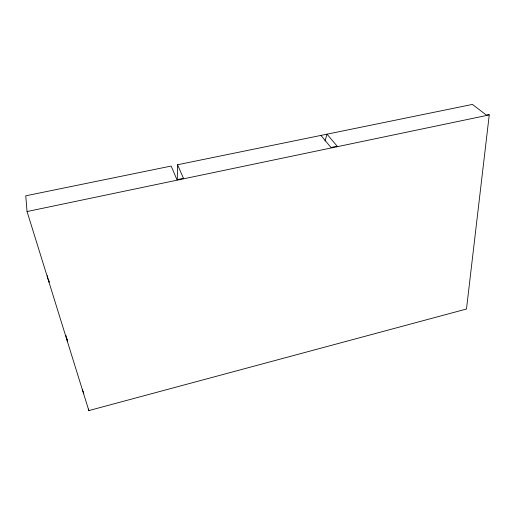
<?xml version="1.0" encoding="UTF-8"?>
<svg xmlns="http://www.w3.org/2000/svg" width="515" height="515" viewBox="0 0 515 515"><rect width="100%" height="100%" fill="white"/><g stroke="black" fill="none" stroke-linecap="round" stroke-linejoin="round"><path stroke-width="0.77" d="M177.295 179.947L177.533 164.755L472.442 104.416L486.321 115.051L488.754 114.549L489.25 114.922L466.481 309.019L88.85 410.584L27.05 211.543L25.75 195.809L171.167 166.055L176.941 179.684L183.495 178.312L177.533 164.755M325.01 140.988L327.006 134.17L337.183 146.209L330.971 147.502L320.954 135.406M27.05 211.543L489.25 114.922M336.289 146.498L336.578 146.839M47.753 277.855L49.099 282.188L48.925 280.636M82.477 389.733L83.713 393.705L83.482 392.121M88.612 409.007L88.85 410.584M67.143 338.979L67.446 341.303L65.862 335.291M47.361 275.589L47.535 277.134"/></g></svg>
